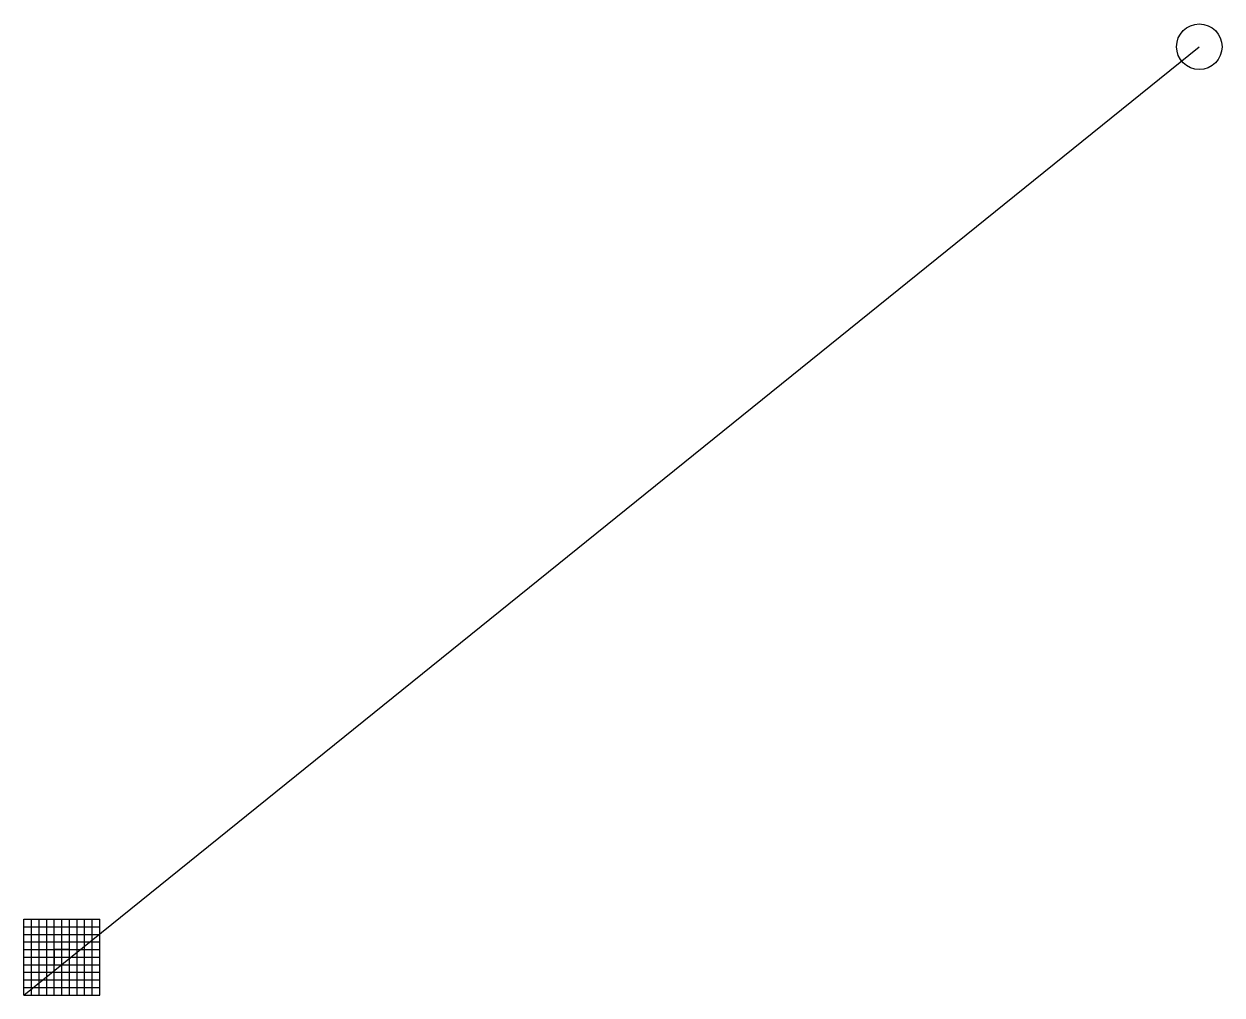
# Model space of a CAD drawing. Header units: metres. Extents: x 450 to 2030, y 250 to 1530.
import ezdxf

# ---------------------------------------------------------------- set-up
doc = ezdxf.new("R2010")
doc.units = ezdxf.units.M

msp = doc.modelspace()

# ---------------------------------------------------------------- linework, layer by layer
at = {"color": 8}
msp.add_line((450, 250), (2000, 1500), dxfattribs=at)
at = {"color": 7}
for p, q in [((450, 250), (450, 350)), ((450, 350), (550, 350)), ((460, 250), (460, 350)), ((470, 250), (470, 350)), ((480, 250), (480, 350)), ((490, 250), (490, 350)), ((500, 250), (500, 350)), ((510, 250), (510, 350)), ((520, 250), (520, 350)), ((530, 250), (530, 350)), ((540, 250), (540, 350)), ((550, 250), (550, 350)), ((450, 340), (550, 340)), ((450, 330), (550, 330)), ((450, 320), (550, 320)), ((450, 310), (550, 310)), ((450, 300), (550, 300)), ((450, 290), (550, 290)), ((450, 280), (550, 280)), ((450, 270), (550, 270)), ((450, 260), (550, 260)), ((450, 250), (550, 250))]:
    msp.add_line(p, q, dxfattribs=at)
at = {"color": 1}
msp.add_lwpolyline([(490, 290), (510, 290), (510, 310), (490, 310)], close=True, dxfattribs=at)
at = {"color": 3}
msp.add_circle((2000, 1500), 30, dxfattribs=at)

doc.saveas('drawing.dxf')
